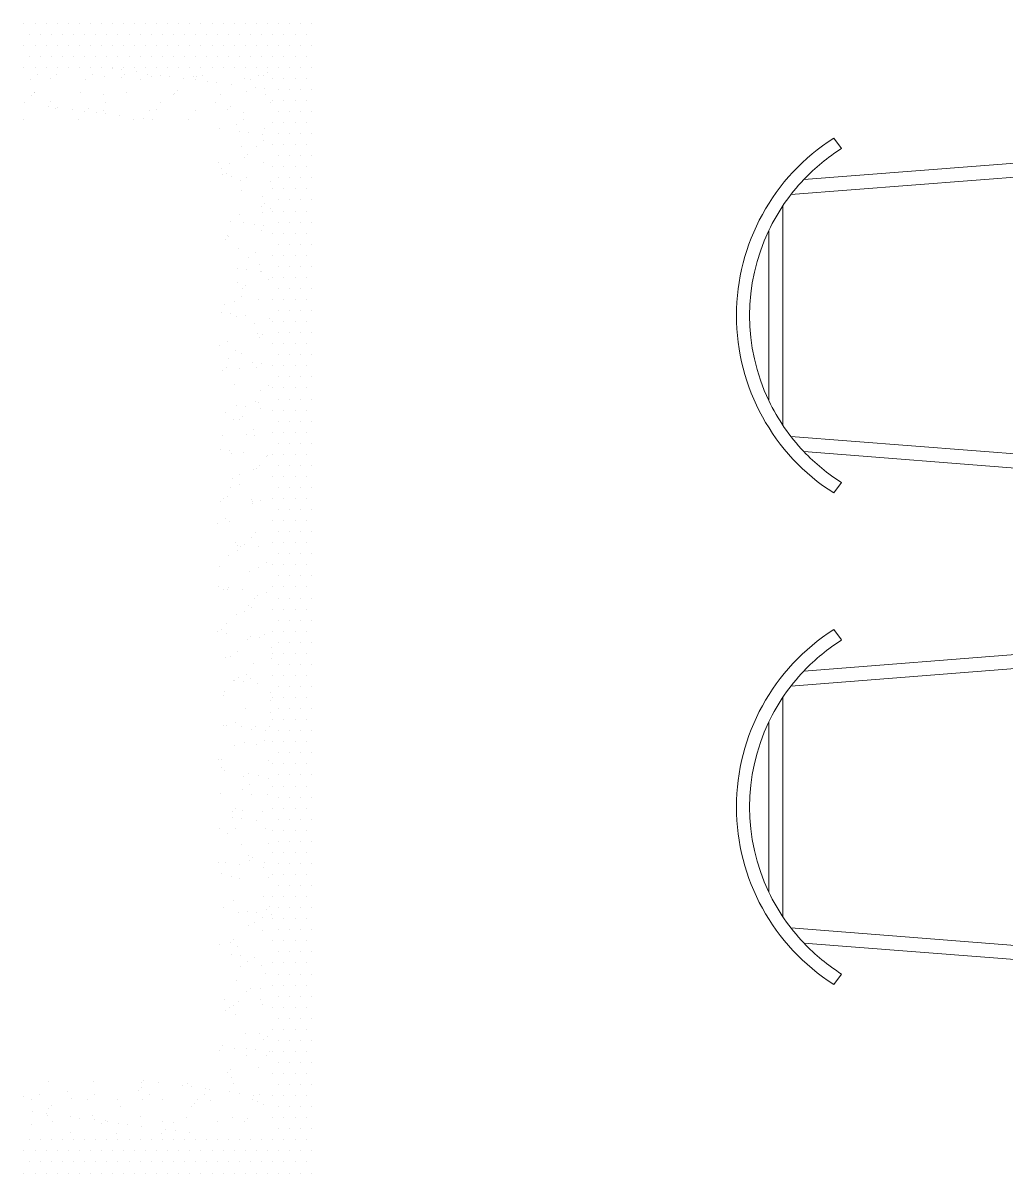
# Model space of a CAD drawing. Header units: millimetres. Extents: x -6300 to 1991, y -4770 to 4545.
# Drawn here: x 1502.679 to 1504.08, y 96.277 to 97.915 of the extents above; entities that cross this region are included whole.
import ezdxf

# ---------------------------------------------------------------- set-up
doc = ezdxf.new("R2010")
doc.units = ezdxf.units.MM
doc.header["$LTSCALE"] = 20
doc.header["$MEASUREMENT"] = 0
doc.linetypes.add('CONTINU', pattern=[0])
doc.linetypes.add('DASHDOT2', pattern=[0.5, 0.25, -0.125, 0, -0.125])
doc.layers.get('0').update_dxf_attribs({"linetype": 'CONTINUOUS'})
doc.layers.add('COTA', color=7, linetype='CONTINUOUS')
doc.layers.add('E-Lay-9', color=9, linetype='CONTINUOUS', lineweight=9)

# ---------------------------------------------------------------- blocks, each defined once
blk = doc.blocks.new('cadeira3')
at = {"color": 8}
for p, q in [((339.39, -198.51), (363.62, -198.51)), ((335.87, -200.51), (367.14, -200.51)), ((334.29, -201.65), (331.21, -240.97)), ((368.73, -201.65), (371.8, -240.97)), ((332.14, -203.49), (329.22, -240.82)), ((370.88, -203.49), (373.8, -240.82)), ((326.24, -207.76), (327.72, -208.87)), ((376.77, -207.76), (375.3, -208.87)), ((371.3, -241.51), (331.71, -241.51)), ((371.3, -243.51), (331.71, -243.51))]:
    blk.add_line(p, q, dxfattribs=at)
for centre, radius, start, end in [((351.51, -223.91), 29.99, 32.591, 147.409), ((351.51, -223.93), 28.15, 64.5065, 115.4935), ((351.51, -223.93), 28.15, 115.4935, 133.4739), ((351.51, -223.93), 28.15, 46.5261, 64.5065), ((351.51, -223.93), 28.15, 133.4739, 147.6689), ((351.51, -223.93), 28.15, 32.3311, 46.5261), ((331.71, -241.01), 2.5, 175.5276, 270), ((331.71, -241.01), 0.5, 175.5276, 270), ((371.3, -241.01), 2.5, 270, 4.4724), ((371.3, -241.01), 0.5, 270, 4.4724)]:
    blk.add_arc(centre, radius, start, end, dxfattribs=at)
blk = doc.blocks.new('*X213')
at = {"color": 0}
for p, q in [((13.190625, 42.54375), (13.190625, 42.54375)), ((13.209375, 42.54375), (13.209375, 42.54375)), ((13.228125, 42.54375), (13.228125, 42.54375)), ((13.246875, 42.54375), (13.246875, 42.54375)), ((13.265625, 42.54375), (13.265625, 42.54375)), ((13.284375, 42.54375), (13.284375, 42.54375)), ((13.303125, 42.54375), (13.303125, 42.54375)), ((13.321875, 42.54375), (13.321875, 42.54375)), ((13.340625, 42.54375), (13.340625, 42.54375)), ((13.359375, 42.54375), (13.359375, 42.54375)), ((13.378125, 42.54375), (13.378125, 42.54375)), ((13.396875, 42.54375), (13.396875, 42.54375)), ((13.415625, 42.54375), (13.415625, 42.54375)), ((13.434375, 42.54375), (13.434375, 42.54375)), ((13.453125, 42.54375), (13.453125, 42.54375)), ((13.471875, 42.54375), (13.471875, 42.54375)), ((13.490625, 42.54375), (13.490625, 42.54375)), ((13.509375, 42.54375), (13.509375, 42.54375)), ((13.528125, 42.54375), (13.528125, 42.54375)), ((13.546875, 42.54375), (13.546875, 42.54375)), ((13.565625, 42.54375), (13.565625, 42.54375)), ((13.584375, 42.54375), (13.584375, 42.54375)), ((13.603125, 42.54375), (13.603125, 42.54375)), ((13.621875, 42.54375), (13.621875, 42.54375)), ((13.640625, 42.54375), (13.640625, 42.54375)), ((13.659375, 42.54375), (13.659375, 42.54375)), ((13.678125, 42.54375), (13.678125, 42.54375)), ((13.2, 42.525), (13.2, 42.525)), ((13.21875, 42.525), (13.21875, 42.525)), ((13.2375, 42.525), (13.2375, 42.525)), ((13.25625, 42.525), (13.25625, 42.525)), ((13.275, 42.525), (13.275, 42.525)), ((13.29375, 42.525), (13.29375, 42.525)), ((13.3125, 42.525), (13.3125, 42.525)), ((13.33125, 42.525), (13.33125, 42.525)), ((13.35, 42.525), (13.35, 42.525)), ((13.36875, 42.525), (13.36875, 42.525)), ((13.3875, 42.525), (13.3875, 42.525)), ((13.40625, 42.525), (13.40625, 42.525)), ((13.425, 42.525), (13.425, 42.525)), ((13.44375, 42.525), (13.44375, 42.525)), ((13.4625, 42.525), (13.4625, 42.525)), ((13.48125, 42.525), (13.48125, 42.525)), ((13.5, 42.525), (13.5, 42.525)), ((13.51875, 42.525), (13.51875, 42.525)), ((13.5375, 42.525), (13.5375, 42.525)), ((13.55625, 42.525), (13.55625, 42.525)), ((13.575, 42.525), (13.575, 42.525)), ((13.59375, 42.525), (13.59375, 42.525)), ((13.6125, 42.525), (13.6125, 42.525)), ((13.63125, 42.525), (13.63125, 42.525)), ((13.65, 42.525), (13.65, 42.525)), ((13.66875, 42.525), (13.66875, 42.525)), ((13.190625, 42.50625), (13.190625, 42.50625)), ((13.209375, 42.50625), (13.209375, 42.50625)), ((13.228125, 42.50625), (13.228125, 42.50625)), ((13.246875, 42.50625), (13.246875, 42.50625)), ((13.265625, 42.50625), (13.265625, 42.50625)), ((13.284375, 42.50625), (13.284375, 42.50625)), ((13.303125, 42.50625), (13.303125, 42.50625)), ((13.321875, 42.50625), (13.321875, 42.50625)), ((13.340625, 42.50625), (13.340625, 42.50625)), ((13.359375, 42.50625), (13.359375, 42.50625)), ((13.378125, 42.50625), (13.378125, 42.50625)), ((13.396875, 42.50625), (13.396875, 42.50625)), ((13.415625, 42.50625), (13.415625, 42.50625)), ((13.434375, 42.50625), (13.434375, 42.50625)), ((13.453125, 42.50625), (13.453125, 42.50625)), ((13.471875, 42.50625), (13.471875, 42.50625)), ((13.490625, 42.50625), (13.490625, 42.50625)), ((13.509375, 42.50625), (13.509375, 42.50625)), ((13.528125, 42.50625), (13.528125, 42.50625)), ((13.546875, 42.50625), (13.546875, 42.50625)), ((13.565625, 42.50625), (13.565625, 42.50625)), ((13.584375, 42.50625), (13.584375, 42.50625)), ((13.603125, 42.50625), (13.603125, 42.50625)), ((13.621875, 42.50625), (13.621875, 42.50625)), ((13.640625, 42.50625), (13.640625, 42.50625)), ((13.659375, 42.50625), (13.659375, 42.50625)), ((13.678125, 42.50625), (13.678125, 42.50625)), ((13.2, 42.4875), (13.2, 42.4875)), ((13.21875, 42.4875), (13.21875, 42.4875)), ((13.2375, 42.4875), (13.2375, 42.4875)), ((13.25625, 42.4875), (13.25625, 42.4875)), ((13.275, 42.4875), (13.275, 42.4875)), ((13.29375, 42.4875), (13.29375, 42.4875)), ((13.3125, 42.4875), (13.3125, 42.4875)), ((13.33125, 42.4875), (13.33125, 42.4875)), ((13.35, 42.4875), (13.35, 42.4875)), ((13.36875, 42.4875), (13.36875, 42.4875)), ((13.3875, 42.4875), (13.3875, 42.4875)), ((13.40625, 42.4875), (13.40625, 42.4875)), ((13.425, 42.4875), (13.425, 42.4875)), ((13.44375, 42.4875), (13.44375, 42.4875)), ((13.4625, 42.4875), (13.4625, 42.4875)), ((13.48125, 42.4875), (13.48125, 42.4875)), ((13.5, 42.4875), (13.5, 42.4875)), ((13.51875, 42.4875), (13.51875, 42.4875)), ((13.5375, 42.4875), (13.5375, 42.4875)), ((13.55625, 42.4875), (13.55625, 42.4875)), ((13.575, 42.4875), (13.575, 42.4875)), ((13.59375, 42.4875), (13.59375, 42.4875)), ((13.6125, 42.4875), (13.6125, 42.4875)), ((13.63125, 42.4875), (13.63125, 42.4875)), ((13.65, 42.4875), (13.65, 42.4875)), ((13.66875, 42.4875), (13.66875, 42.4875)), ((13.621875, 42.46875), (13.621875, 42.46875)), ((13.640625, 42.46875), (13.640625, 42.46875)), ((13.659375, 42.46875), (13.659375, 42.46875)), ((13.678125, 42.46875), (13.678125, 42.46875)), ((13.6125, 42.45), (13.6125, 42.45)), ((13.63125, 42.45), (13.63125, 42.45)), ((13.65, 42.45), (13.65, 42.45)), ((13.66875, 42.45), (13.66875, 42.45)), ((13.6125, 42.4125), (13.6125, 42.4125)), ((13.621875, 42.43125), (13.621875, 42.43125)), ((13.63125, 42.4125), (13.63125, 42.4125)), ((13.640625, 42.43125), (13.640625, 42.43125)), ((13.65, 42.4125), (13.65, 42.4125)), ((13.659375, 42.43125), (13.659375, 42.43125)), ((13.66875, 42.4125), (13.66875, 42.4125)), ((13.678125, 42.43125), (13.678125, 42.43125)), ((13.621875, 42.39375), (13.621875, 42.39375)), ((13.640625, 42.39375), (13.640625, 42.39375)), ((13.659375, 42.39375), (13.659375, 42.39375)), ((13.678125, 42.39375), (13.678125, 42.39375)), ((13.6125, 42.375), (13.6125, 42.375)), ((13.63125, 42.375), (13.63125, 42.375)), ((13.65, 42.375), (13.65, 42.375)), ((13.66875, 42.375), (13.66875, 42.375)), ((13.621875, 42.35625), (13.621875, 42.35625)), ((13.640625, 42.35625), (13.640625, 42.35625)), ((13.659375, 42.35625), (13.659375, 42.35625)), ((13.678125, 42.35625), (13.678125, 42.35625)), ((13.6125, 42.3375), (13.6125, 42.3375)), ((13.63125, 42.3375), (13.63125, 42.3375)), ((13.65, 42.3375), (13.65, 42.3375)), ((13.66875, 42.3375), (13.66875, 42.3375)), ((13.621875, 42.31875), (13.621875, 42.31875)), ((13.640625, 42.31875), (13.640625, 42.31875)), ((13.659375, 42.31875), (13.659375, 42.31875)), ((13.678125, 42.31875), (13.678125, 42.31875)), ((13.6125, 42.3), (13.6125, 42.3)), ((13.63125, 42.3), (13.63125, 42.3)), ((13.65, 42.3), (13.65, 42.3)), ((13.66875, 42.3), (13.66875, 42.3)), ((13.621875, 42.28125), (13.621875, 42.28125)), ((13.640625, 42.28125), (13.640625, 42.28125)), ((13.659375, 42.28125), (13.659375, 42.28125)), ((13.678125, 42.28125), (13.678125, 42.28125)), ((13.6125, 42.2625), (13.6125, 42.2625)), ((13.63125, 42.2625), (13.63125, 42.2625)), ((13.65, 42.2625), (13.65, 42.2625)), ((13.66875, 42.2625), (13.66875, 42.2625)), ((13.621875, 42.24375), (13.621875, 42.24375)), ((13.640625, 42.24375), (13.640625, 42.24375)), ((13.659375, 42.24375), (13.659375, 42.24375)), ((13.678125, 42.24375), (13.678125, 42.24375)), ((13.6125, 42.225), (13.6125, 42.225)), ((13.63125, 42.225), (13.63125, 42.225)), ((13.65, 42.225), (13.65, 42.225)), ((13.66875, 42.225), (13.66875, 42.225)), ((13.621875, 42.20625), (13.621875, 42.20625)), ((13.640625, 42.20625), (13.640625, 42.20625)), ((13.659375, 42.20625), (13.659375, 42.20625)), ((13.678125, 42.20625), (13.678125, 42.20625)), ((13.6125, 42.1875), (13.6125, 42.1875)), ((13.63125, 42.1875), (13.63125, 42.1875)), ((13.65, 42.1875), (13.65, 42.1875)), ((13.66875, 42.1875), (13.66875, 42.1875)), ((13.621875, 42.16875), (13.621875, 42.16875)), ((13.640625, 42.16875), (13.640625, 42.16875)), ((13.659375, 42.16875), (13.659375, 42.16875)), ((13.678125, 42.16875), (13.678125, 42.16875)), ((13.6125, 42.15), (13.6125, 42.15)), ((13.63125, 42.15), (13.63125, 42.15)), ((13.65, 42.15), (13.65, 42.15)), ((13.66875, 42.15), (13.66875, 42.15)), ((13.621875, 42.13125), (13.621875, 42.13125)), ((13.640625, 42.13125), (13.640625, 42.13125)), ((13.659375, 42.13125), (13.659375, 42.13125)), ((13.678125, 42.13125), (13.678125, 42.13125)), ((13.6125, 42.1125), (13.6125, 42.1125)), ((13.63125, 42.1125), (13.63125, 42.1125)), ((13.65, 42.1125), (13.65, 42.1125)), ((13.66875, 42.1125), (13.66875, 42.1125)), ((13.621875, 42.09375), (13.621875, 42.09375)), ((13.640625, 42.09375), (13.640625, 42.09375)), ((13.659375, 42.09375), (13.659375, 42.09375)), ((13.678125, 42.09375), (13.678125, 42.09375)), ((13.6125, 42.075), (13.6125, 42.075)), ((13.63125, 42.075), (13.63125, 42.075)), ((13.65, 42.075), (13.65, 42.075)), ((13.66875, 42.075), (13.66875, 42.075)), ((13.621875, 42.05625), (13.621875, 42.05625)), ((13.640625, 42.05625), (13.640625, 42.05625)), ((13.659375, 42.05625), (13.659375, 42.05625)), ((13.678125, 42.05625), (13.678125, 42.05625)), ((13.6125, 42.0375), (13.6125, 42.0375)), ((13.63125, 42.0375), (13.63125, 42.0375)), ((13.65, 42.0375), (13.65, 42.0375)), ((13.66875, 42.0375), (13.66875, 42.0375)), ((13.621875, 42.01875), (13.621875, 42.01875)), ((13.640625, 42.01875), (13.640625, 42.01875)), ((13.659375, 42.01875), (13.659375, 42.01875)), ((13.678125, 42.01875), (13.678125, 42.01875)), ((13.6125, 42), (13.6125, 42)), ((13.63125, 42), (13.63125, 42)), ((13.65, 42), (13.65, 42)), ((13.66875, 42), (13.66875, 42)), ((13.621875, 41.98125), (13.621875, 41.98125)), ((13.640625, 41.98125), (13.640625, 41.98125)), ((13.659375, 41.98125), (13.659375, 41.98125)), ((13.678125, 41.98125), (13.678125, 41.98125)), ((13.6125, 41.9625), (13.6125, 41.9625)), ((13.63125, 41.9625), (13.63125, 41.9625)), ((13.65, 41.9625), (13.65, 41.9625)), ((13.66875, 41.9625), (13.66875, 41.9625)), ((13.6125, 41.925), (13.6125, 41.925)), ((13.621875, 41.94375), (13.621875, 41.94375)), ((13.63125, 41.925), (13.63125, 41.925)), ((13.640625, 41.94375), (13.640625, 41.94375)), ((13.65, 41.925), (13.65, 41.925)), ((13.659375, 41.94375), (13.659375, 41.94375)), ((13.66875, 41.925), (13.66875, 41.925)), ((13.678125, 41.94375), (13.678125, 41.94375)), ((13.621875, 41.90625), (13.621875, 41.90625)), ((13.640625, 41.90625), (13.640625, 41.90625)), ((13.659375, 41.90625), (13.659375, 41.90625)), ((13.678125, 41.90625), (13.678125, 41.90625)), ((13.6125, 41.8875), (13.6125, 41.8875)), ((13.63125, 41.8875), (13.63125, 41.8875)), ((13.65, 41.8875), (13.65, 41.8875)), ((13.66875, 41.8875), (13.66875, 41.8875)), ((13.621875, 41.86875), (13.621875, 41.86875)), ((13.640625, 41.86875), (13.640625, 41.86875)), ((13.659375, 41.86875), (13.659375, 41.86875)), ((13.678125, 41.86875), (13.678125, 41.86875)), ((13.6125, 41.85), (13.6125, 41.85)), ((13.63125, 41.85), (13.63125, 41.85)), ((13.65, 41.85), (13.65, 41.85)), ((13.66875, 41.85), (13.66875, 41.85)), ((13.621875, 41.83125), (13.621875, 41.83125)), ((13.640625, 41.83125), (13.640625, 41.83125)), ((13.659375, 41.83125), (13.659375, 41.83125)), ((13.678125, 41.83125), (13.678125, 41.83125)), ((13.6125, 41.8125), (13.6125, 41.8125)), ((13.63125, 41.8125), (13.63125, 41.8125)), ((13.65, 41.8125), (13.65, 41.8125)), ((13.66875, 41.8125), (13.66875, 41.8125)), ((13.621875, 41.79375), (13.621875, 41.79375)), ((13.640625, 41.79375), (13.640625, 41.79375)), ((13.659375, 41.79375), (13.659375, 41.79375)), ((13.678125, 41.79375), (13.678125, 41.79375)), ((13.6125, 41.775), (13.6125, 41.775)), ((13.63125, 41.775), (13.63125, 41.775)), ((13.65, 41.775), (13.65, 41.775)), ((13.66875, 41.775), (13.66875, 41.775)), ((13.621875, 41.75625), (13.621875, 41.75625)), ((13.640625, 41.75625), (13.640625, 41.75625)), ((13.659375, 41.75625), (13.659375, 41.75625)), ((13.678125, 41.75625), (13.678125, 41.75625)), ((13.6125, 41.7375), (13.6125, 41.7375)), ((13.63125, 41.7375), (13.63125, 41.7375)), ((13.65, 41.7375), (13.65, 41.7375)), ((13.66875, 41.7375), (13.66875, 41.7375)), ((13.621875, 41.71875), (13.621875, 41.71875)), ((13.640625, 41.71875), (13.640625, 41.71875)), ((13.659375, 41.71875), (13.659375, 41.71875)), ((13.678125, 41.71875), (13.678125, 41.71875)), ((13.6125, 41.7), (13.6125, 41.7)), ((13.63125, 41.7), (13.63125, 41.7)), ((13.65, 41.7), (13.65, 41.7)), ((13.66875, 41.7), (13.66875, 41.7)), ((13.621875, 41.68125), (13.621875, 41.68125)), ((13.640625, 41.68125), (13.640625, 41.68125)), ((13.659375, 41.68125), (13.659375, 41.68125)), ((13.678125, 41.68125), (13.678125, 41.68125)), ((13.6125, 41.6625), (13.6125, 41.6625)), ((13.63125, 41.6625), (13.63125, 41.6625)), ((13.65, 41.6625), (13.65, 41.6625)), ((13.66875, 41.6625), (13.66875, 41.6625)), ((13.621875, 41.64375), (13.621875, 41.64375)), ((13.640625, 41.64375), (13.640625, 41.64375)), ((13.659375, 41.64375), (13.659375, 41.64375)), ((13.678125, 41.64375), (13.678125, 41.64375)), ((13.6125, 41.625), (13.6125, 41.625)), ((13.63125, 41.625), (13.63125, 41.625)), ((13.65, 41.625), (13.65, 41.625)), ((13.66875, 41.625), (13.66875, 41.625)), ((13.621875, 41.60625), (13.621875, 41.60625)), ((13.640625, 41.60625), (13.640625, 41.60625)), ((13.659375, 41.60625), (13.659375, 41.60625)), ((13.678125, 41.60625), (13.678125, 41.60625)), ((13.6125, 41.5875), (13.6125, 41.5875)), ((13.63125, 41.5875), (13.63125, 41.5875)), ((13.65, 41.5875), (13.65, 41.5875)), ((13.66875, 41.5875), (13.66875, 41.5875)), ((13.621875, 41.56875), (13.621875, 41.56875)), ((13.640625, 41.56875), (13.640625, 41.56875)), ((13.659375, 41.56875), (13.659375, 41.56875)), ((13.678125, 41.56875), (13.678125, 41.56875)), ((13.6125, 41.55), (13.6125, 41.55)), ((13.63125, 41.55), (13.63125, 41.55)), ((13.65, 41.55), (13.65, 41.55)), ((13.66875, 41.55), (13.66875, 41.55)), ((13.621875, 41.53125), (13.621875, 41.53125)), ((13.640625, 41.53125), (13.640625, 41.53125)), ((13.659375, 41.53125), (13.659375, 41.53125)), ((13.678125, 41.53125), (13.678125, 41.53125)), ((13.6125, 41.5125), (13.6125, 41.5125)), ((13.63125, 41.5125), (13.63125, 41.5125)), ((13.65, 41.5125), (13.65, 41.5125)), ((13.66875, 41.5125), (13.66875, 41.5125)), ((13.621875, 41.49375), (13.621875, 41.49375)), ((13.640625, 41.49375), (13.640625, 41.49375)), ((13.659375, 41.49375), (13.659375, 41.49375)), ((13.678125, 41.49375), (13.678125, 41.49375)), ((13.6125, 41.475), (13.6125, 41.475)), ((13.63125, 41.475), (13.63125, 41.475)), ((13.65, 41.475), (13.65, 41.475)), ((13.66875, 41.475), (13.66875, 41.475)), ((13.6125, 41.4375), (13.6125, 41.4375)), ((13.621875, 41.45625), (13.621875, 41.45625)), ((13.63125, 41.4375), (13.63125, 41.4375)), ((13.640625, 41.45625), (13.640625, 41.45625)), ((13.65, 41.4375), (13.65, 41.4375)), ((13.659375, 41.45625), (13.659375, 41.45625)), ((13.66875, 41.4375), (13.66875, 41.4375)), ((13.678125, 41.45625), (13.678125, 41.45625)), ((13.621875, 41.41875), (13.621875, 41.41875)), ((13.640625, 41.41875), (13.640625, 41.41875)), ((13.659375, 41.41875), (13.659375, 41.41875)), ((13.678125, 41.41875), (13.678125, 41.41875)), ((13.6125, 41.4), (13.6125, 41.4)), ((13.63125, 41.4), (13.63125, 41.4)), ((13.65, 41.4), (13.65, 41.4)), ((13.66875, 41.4), (13.66875, 41.4)), ((13.621875, 41.38125), (13.621875, 41.38125)), ((13.640625, 41.38125), (13.640625, 41.38125)), ((13.659375, 41.38125), (13.659375, 41.38125)), ((13.678125, 41.38125), (13.678125, 41.38125)), ((13.6125, 41.3625), (13.6125, 41.3625)), ((13.63125, 41.3625), (13.63125, 41.3625)), ((13.65, 41.3625), (13.65, 41.3625)), ((13.66875, 41.3625), (13.66875, 41.3625)), ((13.621875, 41.34375), (13.621875, 41.34375)), ((13.640625, 41.34375), (13.640625, 41.34375)), ((13.659375, 41.34375), (13.659375, 41.34375)), ((13.678125, 41.34375), (13.678125, 41.34375)), ((13.6125, 41.325), (13.6125, 41.325)), ((13.63125, 41.325), (13.63125, 41.325)), ((13.65, 41.325), (13.65, 41.325)), ((13.66875, 41.325), (13.66875, 41.325)), ((13.621875, 41.30625), (13.621875, 41.30625)), ((13.640625, 41.30625), (13.640625, 41.30625)), ((13.659375, 41.30625), (13.659375, 41.30625)), ((13.678125, 41.30625), (13.678125, 41.30625)), ((13.6125, 41.2875), (13.6125, 41.2875)), ((13.63125, 41.2875), (13.63125, 41.2875)), ((13.65, 41.2875), (13.65, 41.2875)), ((13.66875, 41.2875), (13.66875, 41.2875)), ((13.621875, 41.26875), (13.621875, 41.26875)), ((13.640625, 41.26875), (13.640625, 41.26875)), ((13.659375, 41.26875), (13.659375, 41.26875)), ((13.678125, 41.26875), (13.678125, 41.26875)), ((13.6125, 41.25), (13.6125, 41.25)), ((13.63125, 41.25), (13.63125, 41.25)), ((13.65, 41.25), (13.65, 41.25)), ((13.66875, 41.25), (13.66875, 41.25)), ((13.621875, 41.23125), (13.621875, 41.23125)), ((13.640625, 41.23125), (13.640625, 41.23125)), ((13.659375, 41.23125), (13.659375, 41.23125)), ((13.678125, 41.23125), (13.678125, 41.23125)), ((13.6125, 41.2125), (13.6125, 41.2125)), ((13.63125, 41.2125), (13.63125, 41.2125)), ((13.65, 41.2125), (13.65, 41.2125)), ((13.66875, 41.2125), (13.66875, 41.2125)), ((13.621875, 41.19375), (13.621875, 41.19375)), ((13.640625, 41.19375), (13.640625, 41.19375)), ((13.659375, 41.19375), (13.659375, 41.19375)), ((13.678125, 41.19375), (13.678125, 41.19375)), ((13.6125, 41.175), (13.6125, 41.175)), ((13.63125, 41.175), (13.63125, 41.175)), ((13.65, 41.175), (13.65, 41.175)), ((13.66875, 41.175), (13.66875, 41.175)), ((13.621875, 41.15625), (13.621875, 41.15625)), ((13.640625, 41.15625), (13.640625, 41.15625)), ((13.659375, 41.15625), (13.659375, 41.15625)), ((13.678125, 41.15625), (13.678125, 41.15625)), ((13.6125, 41.1375), (13.6125, 41.1375)), ((13.63125, 41.1375), (13.63125, 41.1375)), ((13.65, 41.1375), (13.65, 41.1375)), ((13.66875, 41.1375), (13.66875, 41.1375)), ((13.621875, 41.11875), (13.621875, 41.11875)), ((13.640625, 41.11875), (13.640625, 41.11875)), ((13.659375, 41.11875), (13.659375, 41.11875)), ((13.678125, 41.11875), (13.678125, 41.11875)), ((13.6125, 41.1), (13.6125, 41.1)), ((13.63125, 41.1), (13.63125, 41.1)), ((13.65, 41.1), (13.65, 41.1)), ((13.66875, 41.1), (13.66875, 41.1)), ((13.621875, 41.08125), (13.621875, 41.08125)), ((13.640625, 41.08125), (13.640625, 41.08125)), ((13.659375, 41.08125), (13.659375, 41.08125)), ((13.678125, 41.08125), (13.678125, 41.08125)), ((13.6125, 41.0625), (13.6125, 41.0625)), ((13.63125, 41.0625), (13.63125, 41.0625)), ((13.65, 41.0625), (13.65, 41.0625)), ((13.66875, 41.0625), (13.66875, 41.0625)), ((13.621875, 41.04375), (13.621875, 41.04375)), ((13.640625, 41.04375), (13.640625, 41.04375)), ((13.659375, 41.04375), (13.659375, 41.04375)), ((13.678125, 41.04375), (13.678125, 41.04375)), ((13.6125, 41.025), (13.6125, 41.025)), ((13.63125, 41.025), (13.63125, 41.025)), ((13.65, 41.025), (13.65, 41.025)), ((13.66875, 41.025), (13.66875, 41.025)), ((13.621875, 41.00625), (13.621875, 41.00625)), ((13.640625, 41.00625), (13.640625, 41.00625)), ((13.659375, 41.00625), (13.659375, 41.00625)), ((13.678125, 41.00625), (13.678125, 41.00625)), ((13.6125, 40.9875), (13.6125, 40.9875)), ((13.63125, 40.9875), (13.63125, 40.9875)), ((13.65, 40.9875), (13.65, 40.9875)), ((13.66875, 40.9875), (13.66875, 40.9875)), ((13.6125, 40.95), (13.6125, 40.95)), ((13.621875, 40.96875), (13.621875, 40.96875)), ((13.63125, 40.95), (13.63125, 40.95)), ((13.640625, 40.96875), (13.640625, 40.96875)), ((13.65, 40.95), (13.65, 40.95)), ((13.659375, 40.96875), (13.659375, 40.96875)), ((13.66875, 40.95), (13.66875, 40.95)), ((13.678125, 40.96875), (13.678125, 40.96875)), ((13.621875, 40.93125), (13.621875, 40.93125)), ((13.640625, 40.93125), (13.640625, 40.93125)), ((13.659375, 40.93125), (13.659375, 40.93125)), ((13.678125, 40.93125), (13.678125, 40.93125)), ((13.6125, 40.9125), (13.6125, 40.9125)), ((13.63125, 40.9125), (13.63125, 40.9125)), ((13.65, 40.9125), (13.65, 40.9125)), ((13.66875, 40.9125), (13.66875, 40.9125)), ((13.621875, 40.89375), (13.621875, 40.89375)), ((13.640625, 40.89375), (13.640625, 40.89375)), ((13.659375, 40.89375), (13.659375, 40.89375)), ((13.678125, 40.89375), (13.678125, 40.89375)), ((13.6125, 40.875), (13.6125, 40.875)), ((13.63125, 40.875), (13.63125, 40.875)), ((13.65, 40.875), (13.65, 40.875)), ((13.66875, 40.875), (13.66875, 40.875)), ((13.621875, 40.85625), (13.621875, 40.85625)), ((13.640625, 40.85625), (13.640625, 40.85625)), ((13.659375, 40.85625), (13.659375, 40.85625)), ((13.678125, 40.85625), (13.678125, 40.85625)), ((13.6125, 40.8375), (13.6125, 40.8375)), ((13.63125, 40.8375), (13.63125, 40.8375)), ((13.65, 40.8375), (13.65, 40.8375)), ((13.66875, 40.8375), (13.66875, 40.8375)), ((13.621875, 40.81875), (13.621875, 40.81875)), ((13.640625, 40.81875), (13.640625, 40.81875)), ((13.659375, 40.81875), (13.659375, 40.81875)), ((13.678125, 40.81875), (13.678125, 40.81875)), ((13.6125, 40.8), (13.6125, 40.8)), ((13.63125, 40.8), (13.63125, 40.8)), ((13.65, 40.8), (13.65, 40.8)), ((13.66875, 40.8), (13.66875, 40.8)), ((13.621875, 40.78125), (13.621875, 40.78125)), ((13.640625, 40.78125), (13.640625, 40.78125)), ((13.659375, 40.78125), (13.659375, 40.78125)), ((13.678125, 40.78125), (13.678125, 40.78125)), ((13.6125, 40.7625), (13.6125, 40.7625)), ((13.63125, 40.7625), (13.63125, 40.7625)), ((13.65, 40.7625), (13.65, 40.7625)), ((13.66875, 40.7625), (13.66875, 40.7625)), ((13.621875, 40.74375), (13.621875, 40.74375)), ((13.640625, 40.74375), (13.640625, 40.74375)), ((13.659375, 40.74375), (13.659375, 40.74375)), ((13.678125, 40.74375), (13.678125, 40.74375)), ((13.6125, 40.725), (13.6125, 40.725)), ((13.63125, 40.725), (13.63125, 40.725)), ((13.65, 40.725), (13.65, 40.725)), ((13.66875, 40.725), (13.66875, 40.725)), ((13.621875, 40.70625), (13.621875, 40.70625)), ((13.640625, 40.70625), (13.640625, 40.70625)), ((13.659375, 40.70625), (13.659375, 40.70625)), ((13.678125, 40.70625), (13.678125, 40.70625)), ((13.6125, 40.6875), (13.6125, 40.6875)), ((13.63125, 40.6875), (13.63125, 40.6875)), ((13.65, 40.6875), (13.65, 40.6875)), ((13.66875, 40.6875), (13.66875, 40.6875)), ((13.190625, 40.66875), (13.190625, 40.66875)), ((13.209375, 40.66875), (13.209375, 40.66875)), ((13.228125, 40.66875), (13.228125, 40.66875)), ((13.246875, 40.66875), (13.246875, 40.66875)), ((13.265625, 40.66875), (13.265625, 40.66875)), ((13.284375, 40.66875), (13.284375, 40.66875)), ((13.303125, 40.66875), (13.303125, 40.66875)), ((13.321875, 40.66875), (13.321875, 40.66875)), ((13.340625, 40.66875), (13.340625, 40.66875)), ((13.359375, 40.66875), (13.359375, 40.66875)), ((13.378125, 40.66875), (13.378125, 40.66875)), ((13.396875, 40.66875), (13.396875, 40.66875)), ((13.415625, 40.66875), (13.415625, 40.66875)), ((13.434375, 40.66875), (13.434375, 40.66875)), ((13.453125, 40.66875), (13.453125, 40.66875)), ((13.471875, 40.66875), (13.471875, 40.66875)), ((13.490625, 40.66875), (13.490625, 40.66875)), ((13.509375, 40.66875), (13.509375, 40.66875)), ((13.528125, 40.66875), (13.528125, 40.66875)), ((13.546875, 40.66875), (13.546875, 40.66875)), ((13.565625, 40.66875), (13.565625, 40.66875)), ((13.584375, 40.66875), (13.584375, 40.66875)), ((13.603125, 40.66875), (13.603125, 40.66875)), ((13.621875, 40.66875), (13.621875, 40.66875)), ((13.640625, 40.66875), (13.640625, 40.66875)), ((13.659375, 40.66875), (13.659375, 40.66875)), ((13.678125, 40.66875), (13.678125, 40.66875)), ((13.2, 40.65), (13.2, 40.65)), ((13.21875, 40.65), (13.21875, 40.65)), ((13.2375, 40.65), (13.2375, 40.65)), ((13.25625, 40.65), (13.25625, 40.65)), ((13.275, 40.65), (13.275, 40.65)), ((13.29375, 40.65), (13.29375, 40.65)), ((13.3125, 40.65), (13.3125, 40.65)), ((13.33125, 40.65), (13.33125, 40.65)), ((13.35, 40.65), (13.35, 40.65)), ((13.36875, 40.65), (13.36875, 40.65)), ((13.3875, 40.65), (13.3875, 40.65)), ((13.40625, 40.65), (13.40625, 40.65)), ((13.425, 40.65), (13.425, 40.65)), ((13.44375, 40.65), (13.44375, 40.65)), ((13.4625, 40.65), (13.4625, 40.65)), ((13.48125, 40.65), (13.48125, 40.65)), ((13.5, 40.65), (13.5, 40.65)), ((13.51875, 40.65), (13.51875, 40.65)), ((13.5375, 40.65), (13.5375, 40.65)), ((13.55625, 40.65), (13.55625, 40.65)), ((13.575, 40.65), (13.575, 40.65)), ((13.59375, 40.65), (13.59375, 40.65)), ((13.6125, 40.65), (13.6125, 40.65)), ((13.63125, 40.65), (13.63125, 40.65)), ((13.65, 40.65), (13.65, 40.65)), ((13.66875, 40.65), (13.66875, 40.65)), ((13.190625, 40.63125), (13.190625, 40.63125)), ((13.209375, 40.63125), (13.209375, 40.63125)), ((13.228125, 40.63125), (13.228125, 40.63125)), ((13.246875, 40.63125), (13.246875, 40.63125)), ((13.265625, 40.63125), (13.265625, 40.63125)), ((13.284375, 40.63125), (13.284375, 40.63125)), ((13.303125, 40.63125), (13.303125, 40.63125)), ((13.321875, 40.63125), (13.321875, 40.63125)), ((13.340625, 40.63125), (13.340625, 40.63125)), ((13.359375, 40.63125), (13.359375, 40.63125)), ((13.378125, 40.63125), (13.378125, 40.63125)), ((13.396875, 40.63125), (13.396875, 40.63125)), ((13.415625, 40.63125), (13.415625, 40.63125)), ((13.434375, 40.63125), (13.434375, 40.63125)), ((13.453125, 40.63125), (13.453125, 40.63125)), ((13.471875, 40.63125), (13.471875, 40.63125)), ((13.490625, 40.63125), (13.490625, 40.63125)), ((13.509375, 40.63125), (13.509375, 40.63125)), ((13.528125, 40.63125), (13.528125, 40.63125)), ((13.546875, 40.63125), (13.546875, 40.63125)), ((13.565625, 40.63125), (13.565625, 40.63125)), ((13.584375, 40.63125), (13.584375, 40.63125)), ((13.603125, 40.63125), (13.603125, 40.63125)), ((13.621875, 40.63125), (13.621875, 40.63125)), ((13.640625, 40.63125), (13.640625, 40.63125)), ((13.659375, 40.63125), (13.659375, 40.63125)), ((13.678125, 40.63125), (13.678125, 40.63125)), ((13.2, 40.6125), (13.2, 40.6125)), ((13.21875, 40.6125), (13.21875, 40.6125)), ((13.2375, 40.6125), (13.2375, 40.6125)), ((13.25625, 40.6125), (13.25625, 40.6125)), ((13.275, 40.6125), (13.275, 40.6125)), ((13.29375, 40.6125), (13.29375, 40.6125)), ((13.3125, 40.6125), (13.3125, 40.6125)), ((13.33125, 40.6125), (13.33125, 40.6125)), ((13.35, 40.6125), (13.35, 40.6125)), ((13.36875, 40.6125), (13.36875, 40.6125)), ((13.3875, 40.6125), (13.3875, 40.6125)), ((13.40625, 40.6125), (13.40625, 40.6125)), ((13.425, 40.6125), (13.425, 40.6125)), ((13.44375, 40.6125), (13.44375, 40.6125)), ((13.4625, 40.6125), (13.4625, 40.6125)), ((13.48125, 40.6125), (13.48125, 40.6125)), ((13.5, 40.6125), (13.5, 40.6125)), ((13.51875, 40.6125), (13.51875, 40.6125)), ((13.5375, 40.6125), (13.5375, 40.6125)), ((13.55625, 40.6125), (13.55625, 40.6125)), ((13.575, 40.6125), (13.575, 40.6125)), ((13.59375, 40.6125), (13.59375, 40.6125)), ((13.6125, 40.6125), (13.6125, 40.6125)), ((13.63125, 40.6125), (13.63125, 40.6125)), ((13.65, 40.6125), (13.65, 40.6125)), ((13.66875, 40.6125), (13.66875, 40.6125)), ((13.190625, 40.59375), (13.190625, 40.59375)), ((13.209375, 40.59375), (13.209375, 40.59375)), ((13.228125, 40.59375), (13.228125, 40.59375)), ((13.246875, 40.59375), (13.246875, 40.59375)), ((13.265625, 40.59375), (13.265625, 40.59375)), ((13.284375, 40.59375), (13.284375, 40.59375)), ((13.303125, 40.59375), (13.303125, 40.59375)), ((13.321875, 40.59375), (13.321875, 40.59375)), ((13.340625, 40.59375), (13.340625, 40.59375)), ((13.359375, 40.59375), (13.359375, 40.59375)), ((13.378125, 40.59375), (13.378125, 40.59375)), ((13.396875, 40.59375), (13.396875, 40.59375)), ((13.415625, 40.59375), (13.415625, 40.59375)), ((13.434375, 40.59375), (13.434375, 40.59375)), ((13.453125, 40.59375), (13.453125, 40.59375)), ((13.471875, 40.59375), (13.471875, 40.59375)), ((13.490625, 40.59375), (13.490625, 40.59375)), ((13.509375, 40.59375), (13.509375, 40.59375)), ((13.528125, 40.59375), (13.528125, 40.59375)), ((13.546875, 40.59375), (13.546875, 40.59375)), ((13.565625, 40.59375), (13.565625, 40.59375)), ((13.584375, 40.59375), (13.584375, 40.59375)), ((13.603125, 40.59375), (13.603125, 40.59375)), ((13.621875, 40.59375), (13.621875, 40.59375)), ((13.640625, 40.59375), (13.640625, 40.59375)), ((13.659375, 40.59375), (13.659375, 40.59375)), ((13.678125, 40.59375), (13.678125, 40.59375))]:
    blk.add_line(p, q, dxfattribs=at)
blk = doc.blocks.new('*X214')
at = {"color": 0}
for p, q in [((13.269, 42.4755), (13.269, 42.4755)), ((13.3475, 42.4765), (13.3475, 42.4765)), ((13.4243, 42.4762), (13.4243, 42.4762)), ((13.4468, 42.4718), (13.4468, 42.4718)), ((13.4712, 42.475), (13.4712, 42.475)), ((13.2026, 42.4615), (13.2026, 42.4615)), ((13.2382, 42.4564), (13.2382, 42.4564)), ((13.3097, 42.4537), (13.3097, 42.4537)), ((13.3226, 42.4604), (13.3226, 42.4604)), ((13.3281, 42.4554), (13.3281, 42.4554)), ((13.3316, 42.4565), (13.3316, 42.4565)), ((13.3505, 42.4591), (13.3505, 42.4591)), ((13.3661, 42.4611), (13.3661, 42.4611)), ((13.3905, 42.4643), (13.3905, 42.4643)), ((13.425, 42.4567), (13.425, 42.4567)), ((13.4312, 42.4697), (13.4312, 42.4697)), ((13.4444, 42.4578), (13.4444, 42.4578)), ((13.5185, 42.4569), (13.5185, 42.4569)), ((13.5645, 42.4568), (13.5645, 42.4568)), ((13.57, 42.4517), (13.57, 42.4517)), ((13.2046, 42.4399), (13.2046, 42.4399)), ((13.229, 42.4431), (13.229, 42.4431)), ((13.2303, 42.4458), (13.2303, 42.4458)), ((13.2324, 42.4341), (13.2324, 42.4341)), ((13.2697, 42.4484), (13.2697, 42.4484)), ((13.2853, 42.4505), (13.2853, 42.4505)), ((13.307, 42.4455), (13.307, 42.4455)), ((13.3881, 42.4484), (13.3881, 42.4484)), ((13.4666, 42.4494), (13.4666, 42.4494)), ((13.5433, 42.449), (13.5433, 42.449)), ((13.1898, 42.4148), (13.1898, 42.4148)), ((13.2042, 42.4183), (13.2042, 42.4183)), ((13.238, 42.429), (13.238, 42.429)), ((13.2709, 42.4177), (13.2709, 42.4177)), ((13.2976, 42.4185), (13.2976, 42.4185)), ((13.3494, 42.4187), (13.3494, 42.4187)), ((13.3542, 42.4315), (13.3542, 42.4315)), ((13.3911, 42.4186), (13.3911, 42.4186)), ((13.4261, 42.4183), (13.4261, 42.4183)), ((13.4743, 42.4304), (13.4743, 42.4304)), ((13.4798, 42.4254), (13.4798, 42.4254)), ((13.4845, 42.4188), (13.4845, 42.4188)), ((13.5072, 42.4213), (13.5072, 42.4213)), ((13.5779, 42.419), (13.5779, 42.419)), ((13.5857, 42.4223), (13.5857, 42.4223)), ((13.5961, 42.4278), (13.5961, 42.4278)), ((13.2169, 42.4102), (13.2169, 42.4102)), ((13.2641, 42.4051), (13.2641, 42.4051)), ((13.3103, 42.4104), (13.3103, 42.4104)), ((13.3841, 42.4041), (13.3841, 42.4041)), ((13.3896, 42.399), (13.3896, 42.399)), ((13.4037, 42.4106), (13.4037, 42.4106)), ((13.4589, 42.3957), (13.4589, 42.3957)), ((13.4745, 42.3977), (13.4745, 42.3977)), ((13.4971, 42.4108), (13.4971, 42.4108)), ((13.4989, 42.4009), (13.4989, 42.4009)), ((13.5059, 42.4014), (13.5059, 42.4014)), ((13.5396, 42.4063), (13.5396, 42.4063)), ((13.5552, 42.4084), (13.5552, 42.4084)), ((13.5796, 42.4116), (13.5796, 42.4116)), ((13.5906, 42.4109), (13.5906, 42.4109)), ((13.2322, 42.388), (13.2322, 42.388)), ((13.3089, 42.3877), (13.3089, 42.3877)), ((13.39, 42.3906), (13.39, 42.3906)), ((13.3937, 42.3871), (13.3937, 42.3871)), ((13.4181, 42.3903), (13.4181, 42.3903)), ((13.4685, 42.3916), (13.4685, 42.3916)), ((13.5358, 42.3741), (13.5358, 42.3741)), ((13.5427, 42.3817), (13.5427, 42.3817)), ((13.5452, 42.3912), (13.5452, 42.3912)), ((13.5413, 42.369), (13.5413, 42.369)), ((13.5876, 42.3645), (13.5876, 42.3645)), ((13.5214, 42.3356), (13.5214, 42.3356)), ((13.5674, 42.3451), (13.5674, 42.3451)), ((13.6021, 42.3439), (13.6021, 42.3439)), ((13.6073, 42.3375), (13.6073, 42.3375)), ((13.5265, 42.3269), (13.5265, 42.3269)), ((13.5471, 42.3334), (13.5471, 42.3334)), ((13.5673, 42.3323), (13.5673, 42.3323)), ((13.5829, 42.3343), (13.5829, 42.3343)), ((13.5973, 42.3177), (13.5973, 42.3177)), ((13.5669, 42.3066), (13.5669, 42.3066)), ((13.5895, 42.3067), (13.5895, 42.3067)), ((13.6028, 42.3127), (13.6028, 42.3127)), ((13.5329, 42.2686), (13.5329, 42.2686)), ((13.5387, 42.2624), (13.5387, 42.2624)), ((13.5456, 42.2605), (13.5456, 42.2605)), ((13.549, 42.2756), (13.549, 42.2756)), ((13.5949, 42.2582), (13.5949, 42.2582)), ((13.5298, 42.2497), (13.5298, 42.2497)), ((13.5542, 42.2529), (13.5542, 42.2529)), ((13.5914, 42.2489), (13.5914, 42.2489)), ((13.5509, 42.2178), (13.5509, 42.2178)), ((13.5686, 42.2351), (13.5686, 42.2351)), ((13.5741, 42.23), (13.5741, 42.23)), ((13.5911, 42.2315), (13.5911, 42.2315)), ((13.6002, 42.2061), (13.6002, 42.2061)), ((13.5572, 42.1934), (13.5572, 42.1934)), ((13.5698, 42.1854), (13.5698, 42.1854)), ((13.5819, 42.1788), (13.5819, 42.1788)), ((13.5933, 42.1911), (13.5933, 42.1911)), ((13.5418, 42.1736), (13.5418, 42.1736)), ((13.5528, 42.16), (13.5528, 42.16)), ((13.5575, 42.1756), (13.5575, 42.1756)), ((13.5219, 42.1562), (13.5219, 42.1562)), ((13.5399, 42.1524), (13.5399, 42.1524)), ((13.5454, 42.1473), (13.5454, 42.1473)), ((13.5715, 42.1234), (13.5715, 42.1234)), ((13.5951, 42.1332), (13.5951, 42.1332)), ((13.5547, 42.1022), (13.5547, 42.1022)), ((13.5814, 42.1183), (13.5814, 42.1183)), ((13.5851, 42.1016), (13.5851, 42.1016)), ((13.5941, 42.1103), (13.5941, 42.1103)), ((13.6095, 42.1048), (13.6095, 42.1048)), ((13.5288, 42.0942), (13.5288, 42.0942)), ((13.5462, 42.0811), (13.5462, 42.0811)), ((13.5695, 42.0995), (13.5695, 42.0995)), ((13.6014, 42.0961), (13.6014, 42.0961)), ((13.6069, 42.091), (13.6069, 42.091)), ((13.597, 42.0754), (13.597, 42.0754)), ((13.5566, 42.0444), (13.5566, 42.0444)), ((13.6056, 42.0432), (13.6056, 42.0432)), ((13.5249, 42.035), (13.5249, 42.035)), ((13.5428, 42.0407), (13.5428, 42.0407)), ((13.5972, 42.0255), (13.5972, 42.0255)), ((13.5204, 42.0166), (13.5204, 42.0166)), ((13.532, 42.0169), (13.532, 42.0169)), ((13.5564, 42.0201), (13.5564, 42.0201)), ((13.5704, 42.006), (13.5704, 42.006)), ((13.5727, 42.0134), (13.5727, 42.0134)), ((13.5782, 42.0083), (13.5782, 42.0083)), ((13.5989, 42.0176), (13.5989, 42.0176)), ((13.5585, 41.9866), (13.5585, 41.9866)), ((13.6043, 41.9844), (13.6043, 41.9844)), ((13.5364, 41.9679), (13.5364, 41.9679)), ((13.5223, 41.9588), (13.5223, 41.9588)), ((13.5491, 41.9598), (13.5491, 41.9598)), ((13.5841, 41.9461), (13.5841, 41.9461)), ((13.6008, 41.9598), (13.6008, 41.9598)), ((13.544, 41.9307), (13.544, 41.9307)), ((13.5441, 41.9408), (13.5441, 41.9408)), ((13.5495, 41.9256), (13.5495, 41.9256)), ((13.5597, 41.9429), (13.5597, 41.9429)), ((13.5604, 41.9288), (13.5604, 41.9288)), ((13.5946, 41.9308), (13.5946, 41.9308)), ((13.5242, 41.901), (13.5242, 41.901)), ((13.5607, 41.8928), (13.5607, 41.8928)), ((13.5756, 41.9017), (13.5756, 41.9017)), ((13.6027, 41.902), (13.6027, 41.902)), ((13.5622, 41.871), (13.5622, 41.871)), ((13.5717, 41.8668), (13.5717, 41.8668)), ((13.5733, 41.8847), (13.5733, 41.8847)), ((13.5873, 41.8689), (13.5873, 41.8689)), ((13.6055, 41.8744), (13.6055, 41.8744)), ((13.5254, 41.8555), (13.5254, 41.8555)), ((13.531, 41.8614), (13.531, 41.8614)), ((13.5208, 41.843), (13.5208, 41.843)), ((13.5261, 41.8432), (13.5261, 41.8432)), ((13.6046, 41.8442), (13.6046, 41.8442)), ((13.5469, 41.819), (13.5469, 41.819)), ((13.5641, 41.8132), (13.5641, 41.8132)), ((13.5849, 41.8177), (13.5849, 41.8177)), ((13.5975, 41.8096), (13.5975, 41.8096)), ((13.5768, 41.7917), (13.5768, 41.7917)), ((13.5994, 41.7928), (13.5994, 41.7928)), ((13.528, 41.7854), (13.528, 41.7854)), ((13.5343, 41.7842), (13.5343, 41.7842)), ((13.5497, 41.7804), (13.5497, 41.7804)), ((13.5586, 41.7874), (13.5586, 41.7874)), ((13.5823, 41.7866), (13.5823, 41.7866)), ((13.6065, 41.7864), (13.6065, 41.7864)), ((13.566, 41.7554), (13.566, 41.7554)), ((13.6084, 41.7627), (13.6084, 41.7627)), ((13.5283, 41.7343), (13.5283, 41.7343)), ((13.6091, 41.7425), (13.6091, 41.7425)), ((13.5298, 41.7276), (13.5298, 41.7276)), ((13.5863, 41.7134), (13.5863, 41.7134)), ((13.6084, 41.7286), (13.6084, 41.7286)), ((13.5463, 41.7081), (13.5463, 41.7081)), ((13.5481, 41.709), (13.5481, 41.709)), ((13.5536, 41.7039), (13.5536, 41.7039)), ((13.5619, 41.7102), (13.5619, 41.7102)), ((13.5679, 41.6976), (13.5679, 41.6976)), ((13.5739, 41.7053), (13.5739, 41.7053)), ((13.5797, 41.68), (13.5797, 41.68)), ((13.5317, 41.6698), (13.5317, 41.6698)), ((13.5399, 41.6672), (13.5399, 41.6672)), ((13.5526, 41.6592), (13.5526, 41.6592)), ((13.6096, 41.6527), (13.6096, 41.6527)), ((13.6103, 41.6708), (13.6103, 41.6708)), ((13.5698, 41.6398), (13.5698, 41.6398)), ((13.574, 41.6341), (13.574, 41.6341)), ((13.5896, 41.6361), (13.5896, 41.6361)), ((13.5194, 41.6263), (13.5194, 41.6263)), ((13.5249, 41.6213), (13.5249, 41.6213)), ((13.5332, 41.6287), (13.5332, 41.6287)), ((13.5981, 41.6302), (13.5981, 41.6302)), ((13.5336, 41.612), (13.5336, 41.612)), ((13.551, 41.5974), (13.551, 41.5974)), ((13.5642, 41.5921), (13.5642, 41.5921)), ((13.5717, 41.582), (13.5717, 41.582)), ((13.5768, 41.5841), (13.5768, 41.5841)), ((13.5289, 41.5549), (13.5289, 41.5549)), ((13.5609, 41.5547), (13.5609, 41.5547)), ((13.5809, 41.57), (13.5809, 41.57)), ((13.5864, 41.5649), (13.5864, 41.5649)), ((13.6016, 41.56), (13.6016, 41.56)), ((13.5209, 41.5494), (13.5209, 41.5494)), ((13.5355, 41.5542), (13.5355, 41.5542)), ((13.5365, 41.5515), (13.5365, 41.5515)), ((13.5736, 41.5242), (13.5736, 41.5242)), ((13.5884, 41.517), (13.5884, 41.517)), ((13.5223, 41.5147), (13.5223, 41.5147)), ((13.5374, 41.4964), (13.5374, 41.4964)), ((13.601, 41.5089), (13.601, 41.5089)), ((13.5522, 41.4873), (13.5522, 41.4873)), ((13.5532, 41.4798), (13.5532, 41.4798)), ((13.5577, 41.4822), (13.5577, 41.4822)), ((13.5641, 41.4774), (13.5641, 41.4774)), ((13.5885, 41.4806), (13.5885, 41.4806)), ((13.5485, 41.4754), (13.5485, 41.4754)), ((13.5755, 41.4663), (13.5755, 41.4663)), ((13.5838, 41.4583), (13.5838, 41.4583)), ((13.5192, 41.4417), (13.5192, 41.4417)), ((13.5393, 41.4386), (13.5393, 41.4386)), ((13.5318, 41.4336), (13.5318, 41.4336)), ((13.5235, 41.4046), (13.5235, 41.4046)), ((13.529, 41.3996), (13.529, 41.3996)), ((13.5762, 41.4013), (13.5762, 41.4013)), ((13.5774, 41.4085), (13.5774, 41.4085)), ((13.5774, 41.4046), (13.5774, 41.4046)), ((13.5918, 41.4034), (13.5918, 41.4034)), ((13.5354, 41.396), (13.5354, 41.396)), ((13.5412, 41.3808), (13.5412, 41.3808)), ((13.5434, 41.3666), (13.5434, 41.3666)), ((13.5551, 41.3757), (13.5551, 41.3757)), ((13.5561, 41.3585), (13.5561, 41.3585)), ((13.5793, 41.3507), (13.5793, 41.3507)), ((13.585, 41.3483), (13.585, 41.3483)), ((13.5905, 41.3432), (13.5905, 41.3432)), ((13.5431, 41.323), (13.5431, 41.323)), ((13.5631, 41.3219), (13.5631, 41.3219)), ((13.6016, 41.3295), (13.6016, 41.3295)), ((13.6038, 41.3273), (13.6038, 41.3273)), ((13.5231, 41.3167), (13.5231, 41.3167)), ((13.5387, 41.3187), (13.5387, 41.3187)), ((13.5264, 41.293), (13.5264, 41.293)), ((13.5676, 41.2915), (13.5676, 41.2915)), ((13.5803, 41.2834), (13.5803, 41.2834)), ((13.5811, 41.2929), (13.5811, 41.2929)), ((13.545, 41.2652), (13.545, 41.2652)), ((13.5563, 41.2656), (13.5563, 41.2656)), ((13.5324, 41.2542), (13.5324, 41.2542)), ((13.5508, 41.2426), (13.5508, 41.2426)), ((13.5618, 41.2606), (13.5618, 41.2606)), ((13.5664, 41.2447), (13.5664, 41.2447)), ((13.5908, 41.2479), (13.5908, 41.2479)), ((13.583, 41.2351), (13.583, 41.2351)), ((13.5879, 41.2366), (13.5879, 41.2366)), ((13.5469, 41.2074), (13.5469, 41.2074)), ((13.5919, 41.2163), (13.5919, 41.2163)), ((13.6045, 41.2083), (13.6045, 41.2083)), ((13.5276, 41.1829), (13.5276, 41.1829)), ((13.5331, 41.1779), (13.5331, 41.1779)), ((13.5566, 41.1791), (13.5566, 41.1791)), ((13.5784, 41.1686), (13.5784, 41.1686)), ((13.5849, 41.1773), (13.5849, 41.1773)), ((13.594, 41.1707), (13.594, 41.1707)), ((13.5377, 41.1632), (13.5377, 41.1632)), ((13.5487, 41.1496), (13.5487, 41.1496)), ((13.5592, 41.154), (13.5592, 41.154)), ((13.5227, 41.141), (13.5227, 41.141)), ((13.5353, 41.133), (13.5353, 41.133)), ((13.5891, 41.1266), (13.5891, 41.1266)), ((13.5868, 41.1195), (13.5868, 41.1195)), ((13.5946, 41.1215), (13.5946, 41.1215)), ((13.5506, 41.0918), (13.5506, 41.0918)), ((13.5653, 41.0892), (13.5653, 41.0892)), ((13.5809, 41.104), (13.5809, 41.104)), ((13.6061, 41.0946), (13.6061, 41.0946)), ((13.5253, 41.0839), (13.5253, 41.0839)), ((13.5305, 41.0713), (13.5305, 41.0713)), ((13.5409, 41.086), (13.5409, 41.086)), ((13.5469, 41.0659), (13.5469, 41.0659)), ((13.5596, 41.0579), (13.5596, 41.0579)), ((13.5887, 41.0617), (13.5887, 41.0617)), ((13.5525, 41.034), (13.5525, 41.034)), ((13.5604, 41.0439), (13.5604, 41.0439)), ((13.5659, 41.0389), (13.5659, 41.0389)), ((13.6051, 41.0288), (13.6051, 41.0288)), ((13.553, 41.0099), (13.553, 41.0099)), ((13.5686, 41.012), (13.5686, 41.012)), ((13.592, 41.0149), (13.592, 41.0149)), ((13.593, 41.0152), (13.593, 41.0152)), ((13.5711, 40.9908), (13.5711, 40.9908)), ((13.5906, 41.0039), (13.5906, 41.0039)), ((13.5544, 40.9761), (13.5544, 40.9761)), ((13.5838, 40.9827), (13.5838, 40.9827)), ((13.5317, 40.9613), (13.5317, 40.9613)), ((13.5359, 40.9536), (13.5359, 40.9536)), ((13.5372, 40.9562), (13.5372, 40.9562)), ((13.5399, 40.9305), (13.5399, 40.9305)), ((13.5633, 40.9323), (13.5633, 40.9323)), ((13.5806, 40.9359), (13.5806, 40.9359)), ((13.5925, 40.9461), (13.5925, 40.9461)), ((13.5963, 40.9379), (13.5963, 40.9379)), ((13.5563, 40.9183), (13.5563, 40.9183)), ((13.5954, 40.9157), (13.5954, 40.9157)), ((13.5932, 40.9049), (13.5932, 40.9049)), ((13.5987, 40.8998), (13.5987, 40.8998)), ((13.608, 40.9076), (13.608, 40.9076)), ((13.5601, 40.8784), (13.5601, 40.8784)), ((13.5944, 40.8883), (13.5944, 40.8883)), ((13.5432, 40.8533), (13.5432, 40.8533)), ((13.5582, 40.8605), (13.5582, 40.8605)), ((13.5676, 40.8565), (13.5676, 40.8565)), ((13.6083, 40.8618), (13.6083, 40.8618)), ((13.5262, 40.8404), (13.5262, 40.8404)), ((13.5275, 40.8512), (13.5275, 40.8512)), ((13.5346, 40.8496), (13.5346, 40.8496)), ((13.5195, 40.8309), (13.5195, 40.8309)), ((13.5388, 40.8323), (13.5388, 40.8323)), ((13.5645, 40.8222), (13.5645, 40.8222)), ((13.57, 40.8172), (13.57, 40.8172)), ((13.5963, 40.8305), (13.5963, 40.8305)), ((13.5601, 40.8027), (13.5601, 40.8027)), ((13.5844, 40.8033), (13.5844, 40.8033)), ((13.5552, 40.7772), (13.5552, 40.7772)), ((13.5708, 40.7792), (13.5708, 40.7792)), ((13.5952, 40.7825), (13.5952, 40.7825)), ((13.5961, 40.7933), (13.5961, 40.7933)), ((13.1894, 40.7565), (13.1894, 40.7565)), ((13.2828, 40.7567), (13.2828, 40.7567)), ((13.3762, 40.7569), (13.3762, 40.7569)), ((13.3937, 40.7559), (13.3937, 40.7559)), ((13.4093, 40.758), (13.4093, 40.758)), ((13.4696, 40.757), (13.4696, 40.757)), ((13.5214, 40.7731), (13.5214, 40.7731)), ((13.5504, 40.7653), (13.5504, 40.7653)), ((13.5631, 40.7572), (13.5631, 40.7572)), ((13.5982, 40.7727), (13.5982, 40.7727)), ((13.2447, 40.7385), (13.2447, 40.7385)), ((13.2478, 40.7367), (13.2478, 40.7367)), ((13.2722, 40.7399), (13.2722, 40.7399)), ((13.2939, 40.7432), (13.2939, 40.7432)), ((13.2994, 40.7382), (13.2994, 40.7382)), ((13.3129, 40.7453), (13.3129, 40.7453)), ((13.3257, 40.7414), (13.3257, 40.7414)), ((13.3286, 40.7473), (13.3286, 40.7473)), ((13.353, 40.7506), (13.353, 40.7506)), ((13.4042, 40.7424), (13.4042, 40.7424)), ((13.4157, 40.7406), (13.4157, 40.7406)), ((13.4809, 40.742), (13.4809, 40.742)), ((13.5358, 40.7396), (13.5358, 40.7396)), ((13.562, 40.7449), (13.562, 40.7449)), ((13.1914, 40.7293), (13.1914, 40.7293)), ((13.2037, 40.7169), (13.2037, 40.7169)), ((13.2322, 40.7347), (13.2322, 40.7347)), ((13.2349, 40.7275), (13.2349, 40.7275)), ((13.3283, 40.7277), (13.3283, 40.7277)), ((13.4217, 40.7278), (13.4217, 40.7278)), ((13.5152, 40.728), (13.5152, 40.728)), ((13.5413, 40.7345), (13.5413, 40.7345)), ((13.6086, 40.7282), (13.6086, 40.7282)), ((13.2085, 40.7107), (13.2085, 40.7107)), ((13.2093, 40.7118), (13.2093, 40.7118)), ((13.287, 40.7117), (13.287, 40.7117)), ((13.3255, 40.7143), (13.3255, 40.7143)), ((13.3637, 40.7113), (13.3637, 40.7113)), ((13.4448, 40.7143), (13.4448, 40.7143)), ((13.4456, 40.7132), (13.4456, 40.7132)), ((13.4511, 40.7082), (13.4511, 40.7082)), ((13.5233, 40.7153), (13.5233, 40.7153)), ((13.5421, 40.6978), (13.5421, 40.6978)), ((13.5674, 40.7106), (13.5674, 40.7106)), ((13.5829, 40.7032), (13.5829, 40.7032)), ((13.5985, 40.7052), (13.5985, 40.7052)), ((13.6, 40.7149), (13.6, 40.7149)), ((13.2009, 40.6895), (13.2009, 40.6895)), ((13.2136, 40.6814), (13.2136, 40.6814)), ((13.2354, 40.6879), (13.2354, 40.6879)), ((13.2465, 40.6807), (13.2465, 40.6807)), ((13.2944, 40.6896), (13.2944, 40.6896)), ((13.307, 40.6816), (13.307, 40.6816)), ((13.3276, 40.6836), (13.3276, 40.6836)), ((13.3554, 40.6869), (13.3554, 40.6869)), ((13.3609, 40.6818), (13.3609, 40.6818)), ((13.3878, 40.6898), (13.3878, 40.6898)), ((13.4004, 40.6817), (13.4004, 40.6817)), ((13.4061, 40.6846), (13.4061, 40.6846)), ((13.4214, 40.6819), (13.4214, 40.6819)), ((13.437, 40.6839), (13.437, 40.6839)), ((13.4614, 40.6872), (13.4614, 40.6872)), ((13.4772, 40.6842), (13.4772, 40.6842)), ((13.4812, 40.69), (13.4812, 40.69)), ((13.4828, 40.6842), (13.4828, 40.6842)), ((13.4939, 40.6819), (13.4939, 40.6819)), ((13.5021, 40.6925), (13.5021, 40.6925)), ((13.5177, 40.6946), (13.5177, 40.6946)), ((13.5639, 40.6871), (13.5639, 40.6871)), ((13.5746, 40.6901), (13.5746, 40.6901)), ((13.5873, 40.6821), (13.5873, 40.6821)), ((13.5973, 40.6832), (13.5973, 40.6832)), ((13.6028, 40.6781), (13.6028, 40.6781)), ((13.3406, 40.6713), (13.3406, 40.6713)), ((13.3562, 40.6733), (13.3562, 40.6733)), ((13.3806, 40.6765), (13.3806, 40.6765))]:
    blk.add_line(p, q, dxfattribs=at)
blk = doc.blocks.new('A$C7AFB675E')
at = {"layer": 'E-Lay-9', "color": 8, "xscale": -0.8400000000000034, "yscale": 0.8400000000000034, "zscale": 0.84, "rotation": 90}
for name in ['*X213', '*X214']:
    blk.add_blockref(name, (39.2529, 11.908), dxfattribs=at)

msp = doc.modelspace()

# ---------------------------------------------------------------- linework, layer by layer
at = {"layer": 'COTA', "color": 2, "linetype": 'DASHDOT2'}
msp.add_line((1519.5862, 96.3119, 1.8296), (1490.9805, 96.3114, 1.8296), dxfattribs=at)

# ---------------------------------------------------------------- block references
at = {"color": 9, "linetype": 'CONTINU', "rotation": 90.00000000000001}
msp.add_blockref('A$C7AFB675E', (1503.5082, 92.7611), dxfattribs=at)
at = {"layer": 'E-Lay-9', "color": 8, "xscale": -0.01000000000021828, "yscale": 0.009999999999990905, "zscale": 0.01, "rotation": 90}
for p in [(1501.7555, 101.0137, 1.8296), (1501.7555, 100.3137, 1.8296)]:
    msp.add_blockref('cadeira3', p, dxfattribs=at)

doc.saveas('drawing.dxf')
